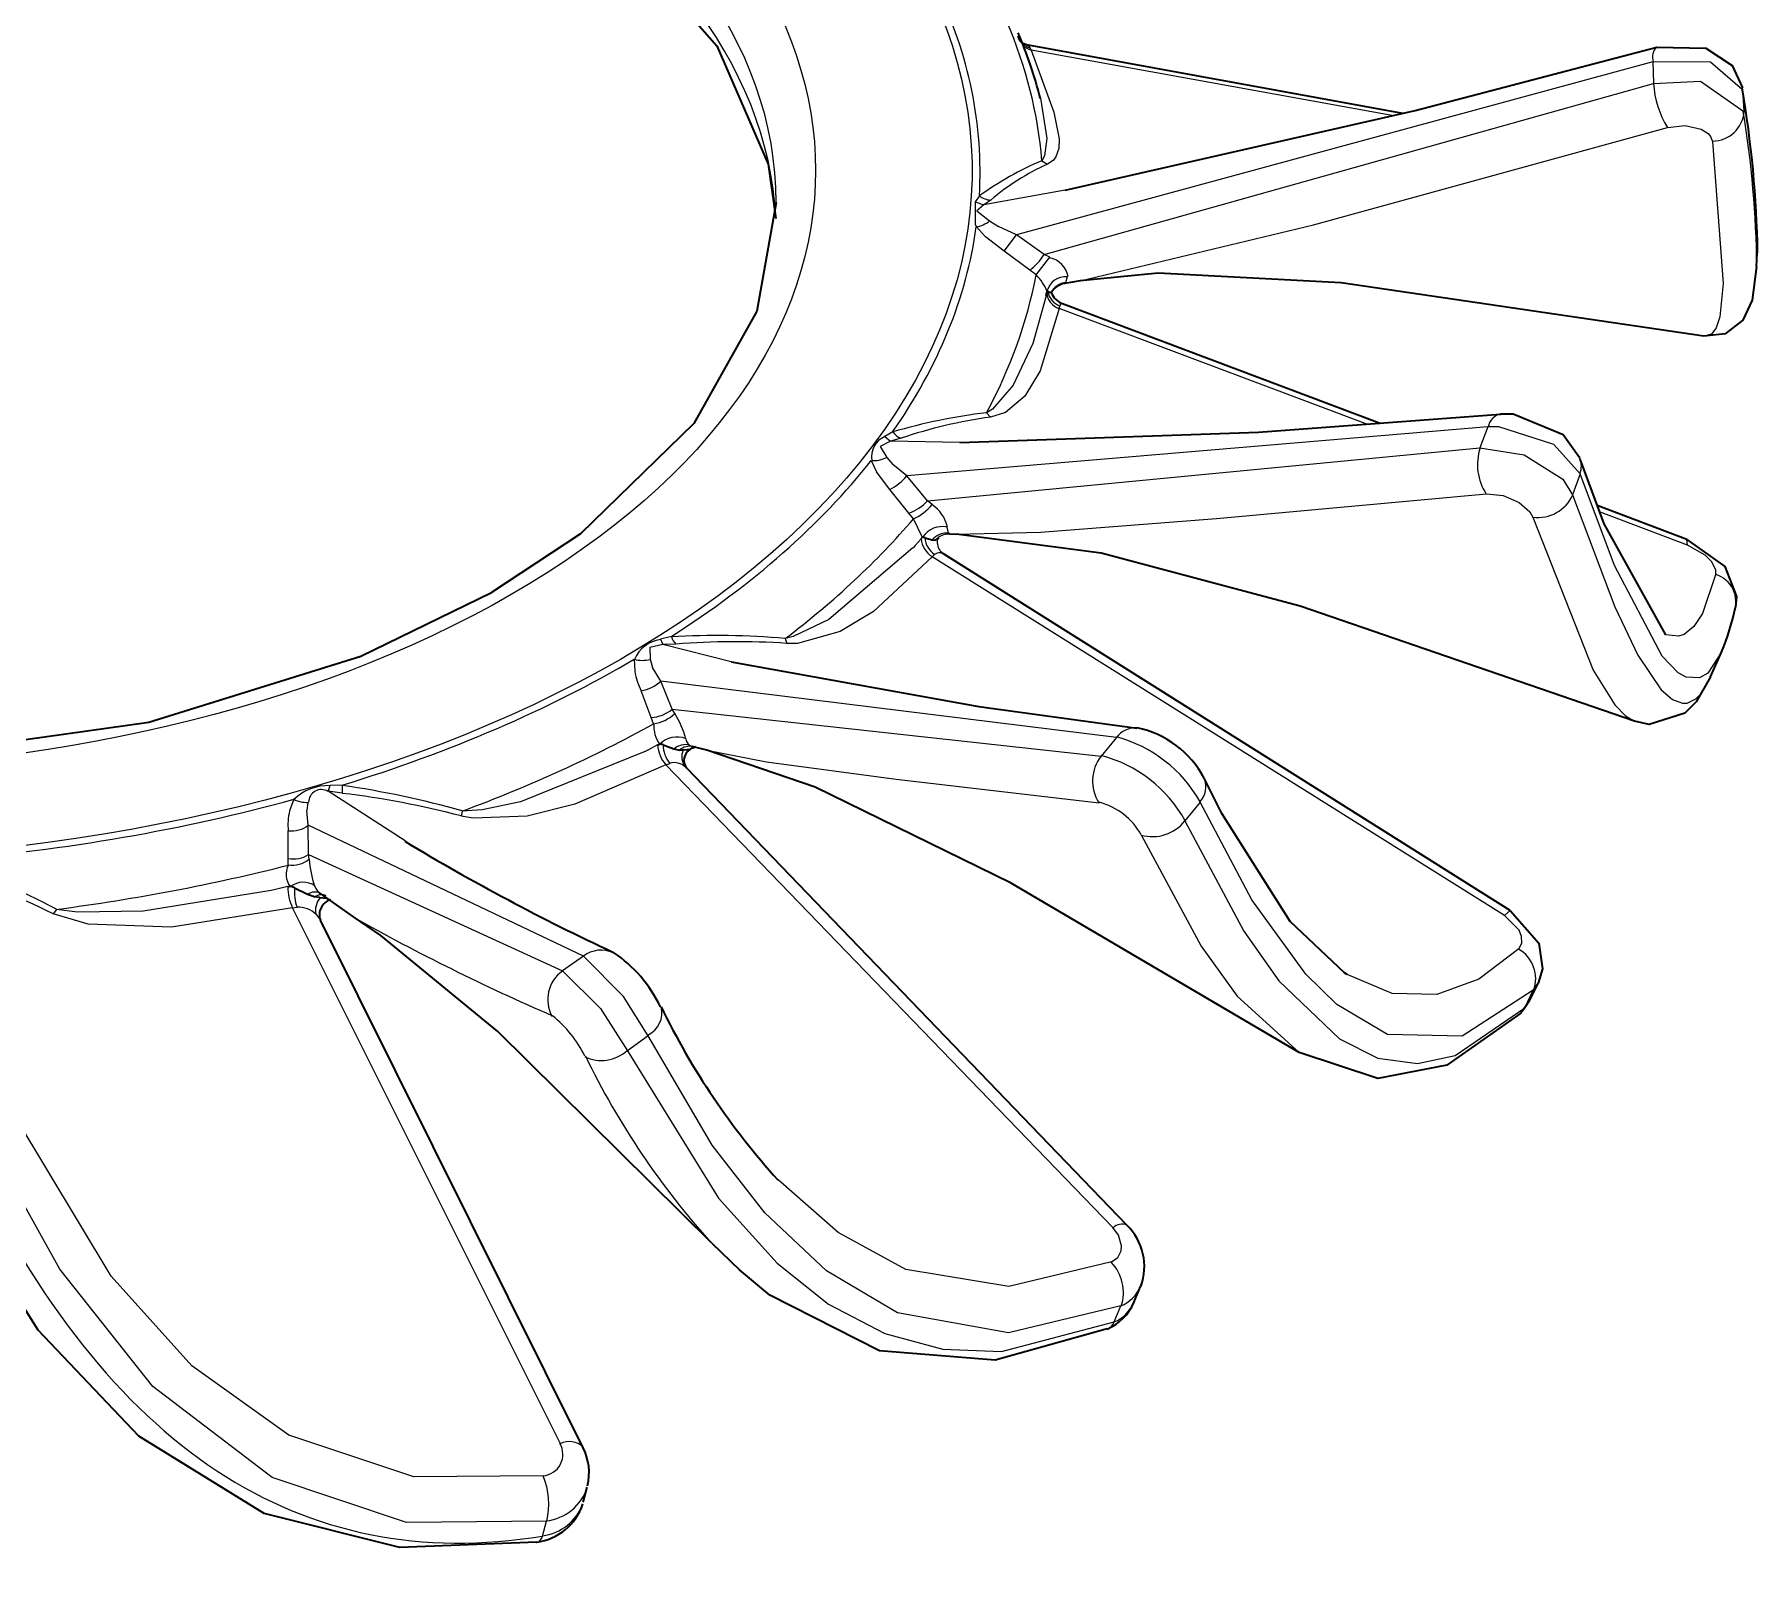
# Model space of a CAD drawing. Extents: x 145 to 857, y 42 to 790.
# Drawn here: x 659.634 to 662.263, y 492.847 to 495.198 of the extents above; entities that cross this region are included whole.
import ezdxf

# ---------------------------------------------------------------- set-up
doc = ezdxf.new("R2010")
doc.units = 0

msp = doc.modelspace()

# ---------------------------------------------------------------- linework, layer by layer
at = {"color": 7, "lineweight": 35, "ltscale": 0.000231813}
msp.add_line((661.1419, 495.1847), (661.1506, 495.1814), dxfattribs=at)
at = {"color": 7, "lineweight": 13, "ltscale": 0.000119028}
msp.add_line((661.1534, 495.1776), (661.1506, 495.1814), dxfattribs=at)
at = {"color": 7, "lineweight": 35, "ltscale": 0.014518}
msp.add_line((661.7219, 495.0772), (661.1506, 495.1814), dxfattribs=at)
at = {"color": 7, "lineweight": 13, "ltscale": 0.025155}
msp.add_line((662.1033, 495.1562), (661.1323, 494.8924), dxfattribs=at)
at = {"color": 7, "lineweight": 13, "ltscale": 0.000310977}
msp.add_line((661.1437, 495.1792), (661.155, 495.174), dxfattribs=at)
at = {"color": 7, "lineweight": 13, "ltscale": 9.83807e-05}
msp.add_line((661.155, 495.174), (661.1534, 495.1776), dxfattribs=at)
at = {"color": 7, "lineweight": 13, "ltscale": 0.014057}
msp.add_line((661.7083, 495.0737), (661.155, 495.174), dxfattribs=at)
at = {"color": 7, "lineweight": 13, "ltscale": 0.00082658}
msp.add_line((662.1033, 495.1562), (662.1042, 495.1232), dxfattribs=at)
at = {"color": 7, "lineweight": 13, "ltscale": 0.024136}
msp.add_line((661.1747, 494.862), (662.1042, 495.1232), dxfattribs=at)
at = {"color": 7, "lineweight": 13, "ltscale": 0.000826453}
msp.add_line((662.2402, 495.1133), (662.2418, 495.0802), dxfattribs=at)
at = {"color": 7, "lineweight": 13, "ltscale": 0.00025292}
msp.add_line((661.1713, 495.0052), (661.18, 495), dxfattribs=at)
at = {"color": 7, "lineweight": 13, "ltscale": 0.000273886}
msp.add_line((661.0759, 494.9517), (661.0696, 494.9427), dxfattribs=at)
at = {"color": 7, "lineweight": 13, "ltscale": 0.003153}
msp.add_line((661.2068, 494.9603), (661.0826, 494.9381), dxfattribs=at)
at = {"color": 7, "lineweight": 13, "ltscale": 0.000317019}
msp.add_line((661.0931, 494.9453), (661.0826, 494.9381), dxfattribs=at)
at = {"color": 7, "lineweight": 13, "ltscale": 0.000346519}
msp.add_line((661.0696, 494.9427), (661.0826, 494.9381), dxfattribs=at)
at = {"color": 7, "lineweight": 13, "ltscale": 0.000519723}
msp.add_line((661.0712, 494.9042), (661.0854, 494.8891), dxfattribs=at)
at = {"color": 7, "lineweight": 13, "ltscale": 0.000411555}
msp.add_line((661.0912, 494.9134), (661.1052, 494.9047), dxfattribs=at)
at = {"color": 7, "lineweight": 13, "ltscale": 0.000742921}
msp.add_line((661.1323, 494.8924), (661.1052, 494.9047), dxfattribs=at)
at = {"color": 7, "lineweight": 13, "ltscale": 0.000787676}
msp.add_line((661.1135, 494.8671), (661.1323, 494.8924), dxfattribs=at)
at = {"color": 7, "lineweight": 13, "ltscale": 0.001306}
msp.add_line((661.1747, 494.862), (661.1323, 494.8924), dxfattribs=at)
at = {"color": 7, "lineweight": 13, "ltscale": 0.000892243}
msp.add_line((661.1135, 494.8671), (661.0854, 494.8891), dxfattribs=at)
at = {"color": 7, "lineweight": 13, "ltscale": 0.001223}
msp.add_line((661.153, 494.8381), (661.1135, 494.8671), dxfattribs=at)
at = {"color": 7, "lineweight": 13, "ltscale": 0.000857791}
msp.add_line((661.1623, 494.8311), (661.1835, 494.8581), dxfattribs=at)
at = {"color": 7, "lineweight": 13, "ltscale": 0.000240761}
msp.add_line((661.1835, 494.8581), (661.1747, 494.862), dxfattribs=at)
at = {"color": 7, "lineweight": 35, "ltscale": 0.000511616}
msp.add_line((662.2614, 494.8439), (662.2623, 494.8643), dxfattribs=at)
at = {"color": 7, "lineweight": 13, "ltscale": 0.000292053}
msp.add_line((661.1623, 494.8311), (661.153, 494.8381), dxfattribs=at)
at = {"color": 7, "lineweight": 13, "ltscale": 7.24913e-05}
msp.add_line((661.2054, 494.818), (661.2079, 494.8194), dxfattribs=at)
at = {"color": 7, "lineweight": 35, "ltscale": 0.000596556}
msp.add_line((661.2296, 494.8221), (661.2061, 494.818), dxfattribs=at)
at = {"color": 7, "lineweight": 13, "ltscale": 0.000235753}
msp.add_line((661.2079, 494.8194), (661.2103, 494.8286), dxfattribs=at)
at = {"color": 7, "lineweight": 35, "ltscale": 2.63408e-05}
msp.add_line((661.1802, 494.8059), (661.1792, 494.8061), dxfattribs=at)
at = {"color": 7, "lineweight": 35, "ltscale": 0.000121557}
msp.add_line((661.1802, 494.8059), (661.1848, 494.8041), dxfattribs=at)
at = {"color": 7, "lineweight": 35, "ltscale": 0.012947}
msp.add_line((661.687, 494.6044), (661.2024, 494.7872), dxfattribs=at)
at = {"color": 7, "lineweight": 13, "ltscale": 9.55839e-05}
msp.add_line((661.1974, 494.7799), (661.1985, 494.7836), dxfattribs=at)
at = {"color": 7, "lineweight": 13, "ltscale": 0.012572}
msp.add_line((661.6682, 494.603), (661.1974, 494.7799), dxfattribs=at)
at = {"color": 7, "lineweight": 13, "ltscale": 0.000222778}
msp.add_line((661.0868, 494.6208), (661.0927, 494.6141), dxfattribs=at)
at = {"color": 7, "lineweight": 13, "ltscale": 0.000352792}
msp.add_line((660.9436, 494.5916), (660.9314, 494.5845), dxfattribs=at)
at = {"color": 7, "lineweight": 13, "ltscale": 0.000281243}
msp.add_line((660.9314, 494.5845), (660.9403, 494.5776), dxfattribs=at)
at = {"color": 7, "lineweight": 13, "ltscale": 0.000417949}
msp.add_line((660.9564, 494.5821), (660.9403, 494.5776), dxfattribs=at)
at = {"color": 7, "lineweight": 13, "ltscale": 0.002645}
msp.add_line((661.0461, 494.5755), (660.9403, 494.5776), dxfattribs=at)
at = {"color": 7, "lineweight": 13, "ltscale": 0.022239}
msp.add_line((661.8515, 494.5991), (660.9651, 494.5243), dxfattribs=at)
at = {"color": 7, "lineweight": 13, "ltscale": 0.000852234}
msp.add_line((661.8515, 494.5991), (661.8395, 494.5671), dxfattribs=at)
at = {"color": 7, "lineweight": 13, "ltscale": 0.000365187}
msp.add_line((660.9344, 494.5526), (660.944, 494.5416), dxfattribs=at)
at = {"color": 7, "lineweight": 13, "ltscale": 0.021166}
msp.add_line((660.9968, 494.4864), (661.8395, 494.5671), dxfattribs=at)
at = {"color": 7, "lineweight": 13, "ltscale": 0.000477229}
msp.add_line((660.911, 494.5479), (660.919, 494.5305), dxfattribs=at)
at = {"color": 7, "lineweight": 13, "ltscale": 0.000839855}
msp.add_line((660.939, 494.5035), (660.919, 494.5305), dxfattribs=at)
at = {"color": 7, "lineweight": 13, "ltscale": 0.000681578}
msp.add_line((660.9651, 494.5243), (660.944, 494.5416), dxfattribs=at)
at = {"color": 7, "lineweight": 13, "ltscale": 0.001236}
msp.add_line((660.9968, 494.4864), (660.9651, 494.5243), dxfattribs=at)
at = {"color": 7, "lineweight": 13, "ltscale": 0.000849876}
msp.add_line((661.9922, 494.5278), (661.9808, 494.4958), dxfattribs=at)
at = {"color": 7, "lineweight": 13, "ltscale": 0.001157}
msp.add_line((660.9683, 494.4677), (660.939, 494.5035), dxfattribs=at)
at = {"color": 7, "lineweight": 13, "ltscale": 0.000219717}
msp.add_line((661.0036, 494.4808), (660.9968, 494.4864), dxfattribs=at)
at = {"color": 7, "lineweight": 35, "ltscale": 0.003666}
msp.add_line((662.1553, 494.4274), (662.0181, 494.4793), dxfattribs=at)
at = {"color": 7, "lineweight": 13, "ltscale": 0.000278104}
msp.add_line((660.9752, 494.4589), (660.9683, 494.4677), dxfattribs=at)
at = {"color": 7, "lineweight": 13, "ltscale": 0.000792977}
msp.add_line((660.9891, 494.4304), (660.9752, 494.4589), dxfattribs=at)
at = {"color": 7, "lineweight": 13, "ltscale": 0.000232972}
msp.add_line((661.0287, 494.4372), (661.0269, 494.4463), dxfattribs=at)
at = {"color": 7, "lineweight": 13, "ltscale": 0.003595}
msp.add_line((662.1563, 494.4188), (662.0218, 494.4696), dxfattribs=at)
at = {"color": 7, "lineweight": 13, "ltscale": 0.000344798}
msp.add_line((660.9871, 494.4286), (660.978, 494.4183), dxfattribs=at)
at = {"color": 7, "lineweight": 13, "ltscale": 7.29276e-05}
msp.add_line((660.9871, 494.4286), (660.9891, 494.4308), dxfattribs=at)
at = {"color": 7, "lineweight": 35, "ltscale": 8.07996e-05}
msp.add_line((660.9924, 494.4301), (660.9893, 494.4308), dxfattribs=at)
at = {"color": 7, "lineweight": 35, "ltscale": 0.000291795}
msp.add_line((660.9924, 494.4301), (661.0036, 494.4268), dxfattribs=at)
at = {"color": 7, "lineweight": 35, "ltscale": 0.000125577}
msp.add_line((661.0036, 494.4268), (661.0086, 494.4263), dxfattribs=at)
at = {"color": 7, "lineweight": 35, "ltscale": 6.46656e-05}
msp.add_line((661.011, 494.4272), (661.0086, 494.4263), dxfattribs=at)
at = {"color": 7, "lineweight": 35, "ltscale": 9.4012e-05}
msp.add_line((661.0112, 494.4273), (661.0143, 494.4295), dxfattribs=at)
at = {"color": 7, "lineweight": 35, "ltscale": 6.87027e-05}
msp.add_line((661.0301, 494.4358), (661.0273, 494.4357), dxfattribs=at)
at = {"color": 7, "lineweight": 13, "ltscale": 5.01977e-05}
msp.add_line((661.0302, 494.4358), (661.0287, 494.4372), dxfattribs=at)
at = {"color": 7, "lineweight": 35, "ltscale": 0.000259454}
msp.add_line((661.0302, 494.4358), (661.0406, 494.4356), dxfattribs=at)
at = {"color": 7, "lineweight": 13, "ltscale": 0.000217465}
msp.add_line((662.1563, 494.4188), (662.1553, 494.4274), dxfattribs=at)
at = {"color": 7, "lineweight": 13, "ltscale": 0.000124198}
msp.add_line((660.978, 494.4183), (660.9746, 494.4147), dxfattribs=at)
at = {"color": 7, "lineweight": 13, "ltscale": 0.000120508}
msp.add_line((661.0038, 494.4012), (661.0074, 494.4044), dxfattribs=at)
at = {"color": 7, "lineweight": 13, "ltscale": 0.025763}
msp.add_line((661.8768, 493.8537), (661.0038, 494.4012), dxfattribs=at)
at = {"color": 7, "lineweight": 35, "ltscale": 0.000138882}
msp.add_line((661.0209, 494.4053), (661.0167, 494.409), dxfattribs=at)
at = {"color": 7, "lineweight": 35, "ltscale": 0.025541}
msp.add_line((661.8857, 493.8615), (661.0209, 494.4053), dxfattribs=at)
at = {"color": 7, "lineweight": 13, "ltscale": 0.000427812}
msp.add_line((660.606, 494.2793), (660.5894, 494.2751), dxfattribs=at)
at = {"color": 7, "lineweight": 13, "ltscale": 0.000223333}
msp.add_line((660.5894, 494.2751), (660.593, 494.267), dxfattribs=at)
at = {"color": 7, "lineweight": 13, "ltscale": 0.000497863}
msp.add_line((660.6129, 494.2678), (660.593, 494.267), dxfattribs=at)
at = {"color": 7, "lineweight": 13, "ltscale": 0.002681}
msp.add_line((660.697, 494.2408), (660.593, 494.267), dxfattribs=at)
at = {"color": 7, "lineweight": 13, "ltscale": 0.000197165}
msp.add_line((660.7796, 494.2762), (660.7819, 494.2687), dxfattribs=at)
at = {"color": 7, "lineweight": 13, "ltscale": 0.000456605}
msp.add_line((660.5494, 494.2446), (660.5502, 494.2264), dxfattribs=at)
at = {"color": 7, "lineweight": 13, "ltscale": 0.000327165}
msp.add_line((660.5734, 494.2446), (660.5774, 494.2321), dxfattribs=at)
at = {"color": 7, "lineweight": 35, "ltscale": 0.001035}
msp.add_line((662.1914, 494.2178), (662.2079, 494.2557), dxfattribs=at)
at = {"color": 7, "lineweight": 13, "ltscale": 0.000604638}
msp.add_line((660.59, 494.2115), (660.5774, 494.2321), dxfattribs=at)
at = {"color": 7, "lineweight": 13, "ltscale": 0.017507}
msp.add_line((661.2849, 494.1252), (660.59, 494.2115), dxfattribs=at)
at = {"color": 7, "lineweight": 13, "ltscale": 0.001154}
msp.add_line((660.607, 494.1685), (660.59, 494.2115), dxfattribs=at)
at = {"color": 7, "lineweight": 13, "ltscale": 0.001084}
msp.add_line((660.5753, 494.1559), (660.5597, 494.1964), dxfattribs=at)
at = {"color": 7, "lineweight": 13, "ltscale": 0.000259686}
msp.add_line((660.5789, 494.1462), (660.5753, 494.1559), dxfattribs=at)
at = {"color": 7, "lineweight": 13, "ltscale": 0.01646}
msp.add_line((660.607, 494.1685), (661.2615, 494.0969), dxfattribs=at)
at = {"color": 7, "lineweight": 13, "ltscale": 0.000194579}
msp.add_line((660.6111, 494.1619), (660.607, 494.1685), dxfattribs=at)
at = {"color": 7, "lineweight": 13, "ltscale": 0.000151164}
msp.add_line((660.5701, 494.1062), (660.5648, 494.1034), dxfattribs=at)
at = {"color": 7, "lineweight": 13, "ltscale": 0.000421145}
msp.add_line((660.585, 494.114), (660.5701, 494.1062), dxfattribs=at)
at = {"color": 7, "lineweight": 35, "ltscale": 0.000127228}
msp.add_line((660.5934, 494.1141), (660.5885, 494.1156), dxfattribs=at)
at = {"color": 7, "lineweight": 35, "ltscale": 0.000440137}
msp.add_line((660.5934, 494.1141), (660.6099, 494.1079), dxfattribs=at)
at = {"color": 7, "lineweight": 35, "ltscale": 0.000221301}
msp.add_line((660.6099, 494.1079), (660.6185, 494.1061), dxfattribs=at)
at = {"color": 7, "lineweight": 35, "ltscale": 0.000126657}
msp.add_line((660.6236, 494.1062), (660.6185, 494.1061), dxfattribs=at)
at = {"color": 7, "lineweight": 35, "ltscale": 0.000280114}
msp.add_line((660.624, 494.1063), (660.6351, 494.1077), dxfattribs=at)
at = {"color": 7, "lineweight": 13, "ltscale": 0.000137991}
msp.add_line((660.6392, 494.1113), (660.634, 494.1133), dxfattribs=at)
at = {"color": 7, "lineweight": 35, "ltscale": 9.78706e-05}
msp.add_line((660.6377, 494.1092), (660.6343, 494.1072), dxfattribs=at)
at = {"color": 7, "lineweight": 35, "ltscale": 2.78447e-05}
msp.add_line((660.6365, 494.1118), (660.6376, 494.1116), dxfattribs=at)
at = {"color": 7, "lineweight": 35, "ltscale": 0.000573832}
msp.add_line((660.6598, 494.1058), (660.6376, 494.1116), dxfattribs=at)
at = {"color": 7, "lineweight": 35, "ltscale": 0.000154425}
msp.add_line((660.6377, 494.1092), (660.6434, 494.1115), dxfattribs=at)
at = {"color": 7, "lineweight": 13, "ltscale": 0.00091902}
msp.add_line((661.2849, 494.1252), (661.2615, 494.0969), dxfattribs=at)
at = {"color": 7, "lineweight": 13, "ltscale": 0.000153866}
msp.add_line((660.5977, 494.0837), (660.6034, 494.0859), dxfattribs=at)
at = {"color": 7, "lineweight": 13, "ltscale": 0.024534}
msp.add_line((661.2794, 493.3778), (660.5977, 494.0837), dxfattribs=at)
at = {"color": 7, "lineweight": 35, "ltscale": 0.024218}
msp.add_line((661.3008, 493.3813), (660.6288, 494.079), dxfattribs=at)
at = {"color": 7, "lineweight": 13, "ltscale": 0.000213541}
msp.add_line((660.0847, 494.0519), (660.0826, 494.0436), dxfattribs=at)
at = {"color": 7, "lineweight": 13, "ltscale": 0.000474747}
msp.add_line((660.1036, 494.0525), (660.0847, 494.0519), dxfattribs=at)
at = {"color": 7, "lineweight": 13, "ltscale": 0.000305237}
msp.add_line((660.1036, 494.0525), (660.1039, 494.0403), dxfattribs=at)
at = {"color": 7, "lineweight": 13, "ltscale": 0.000470765}
msp.add_line((660.03, 494.0311), (660.0234, 494.0134), dxfattribs=at)
at = {"color": 7, "lineweight": 13, "ltscale": 0.000320599}
msp.add_line((660.0516, 494.0264), (660.0496, 494.0137), dxfattribs=at)
at = {"color": 7, "lineweight": 13, "ltscale": 0.003488}
msp.add_line((660.1996, 493.9676), (660.0826, 494.0436), dxfattribs=at)
at = {"color": 7, "lineweight": 13, "ltscale": 0.000537597}
msp.add_line((660.1039, 494.0403), (660.0826, 494.0436), dxfattribs=at)
at = {"color": 7, "lineweight": 13, "ltscale": 0.000915081}
msp.add_line((661.4124, 494.0267), (661.3895, 493.9981), dxfattribs=at)
at = {"color": 7, "lineweight": 13, "ltscale": 0.000559105}
msp.add_line((660.0521, 493.9915), (660.0496, 494.0137), dxfattribs=at)
at = {"color": 7, "lineweight": 13, "ltscale": 0.000193764}
msp.add_line((660.2869, 494.0131), (660.2853, 494.0055), dxfattribs=at)
at = {"color": 7, "lineweight": 13, "ltscale": 0.001052}
msp.add_line((660.0214, 493.9406), (660.0213, 493.9827), dxfattribs=at)
at = {"color": 7, "lineweight": 13, "ltscale": 0.011617}
msp.add_line((660.4717, 493.7918), (660.0521, 493.9915), dxfattribs=at)
at = {"color": 7, "lineweight": 13, "ltscale": 0.001117}
msp.add_line((660.0524, 493.9468), (660.0521, 493.9915), dxfattribs=at)
at = {"color": 7, "lineweight": 13, "ltscale": 0.010652}
msp.add_line((660.0524, 493.9468), (660.4397, 493.7692), dxfattribs=at)
at = {"color": 7, "lineweight": 13, "ltscale": 0.000179044}
msp.add_line((660.0533, 493.9397), (660.0524, 493.9468), dxfattribs=at)
at = {"color": 7, "lineweight": 13, "ltscale": 0.000252574}
msp.add_line((660.0212, 493.9305), (660.0214, 493.9406), dxfattribs=at)
at = {"color": 7, "lineweight": 13, "ltscale": 0.000172298}
msp.add_line((660.002, 493.8934), (659.9952, 493.8918), dxfattribs=at)
at = {"color": 7, "lineweight": 13, "ltscale": 0.000481506}
msp.add_line((660.0208, 493.8978), (660.002, 493.8934), dxfattribs=at)
at = {"color": 7, "lineweight": 35, "ltscale": 0.000164094}
msp.add_line((660.0312, 493.896), (660.0251, 493.8986), dxfattribs=at)
at = {"color": 7, "lineweight": 35, "ltscale": 0.000554104}
msp.add_line((660.0312, 493.896), (660.051, 493.8861), dxfattribs=at)
at = {"color": 7, "lineweight": 13, "ltscale": 0.000179989}
msp.add_line((660.0278, 493.8654), (660.035, 493.8664), dxfattribs=at)
at = {"color": 7, "lineweight": 35, "ltscale": 0.000298207}
msp.add_line((660.051, 493.8861), (660.0623, 493.8823), dxfattribs=at)
at = {"color": 7, "lineweight": 35, "ltscale": 0.000177855}
msp.add_line((660.0693, 493.8811), (660.0623, 493.8823), dxfattribs=at)
at = {"color": 7, "lineweight": 35, "ltscale": 0.001585}
msp.add_line((660.1211, 493.8516), (660.0694, 493.8883), dxfattribs=at)
at = {"color": 7, "lineweight": 35, "ltscale": 0.000252808}
msp.add_line((660.0699, 493.881), (660.08, 493.8801), dxfattribs=at)
at = {"color": 7, "lineweight": 13, "ltscale": 0.000215458}
msp.add_line((659.6679, 493.8631), (659.6628, 493.8562), dxfattribs=at)
at = {"color": 7, "lineweight": 13, "ltscale": 0.02283}
msp.add_line((660.4361, 493.0486), (660.0278, 493.8654), dxfattribs=at)
at = {"color": 7, "lineweight": 13, "ltscale": 0.00026739}
msp.add_line((660.0641, 493.8551), (660.0707, 493.8466), dxfattribs=at)
at = {"color": 7, "lineweight": 35, "ltscale": 0.022477}
msp.add_line((660.4713, 493.0417), (660.0707, 493.8466), dxfattribs=at)
at = {"color": 7, "lineweight": 13, "ltscale": 0.000296776}
msp.add_line((661.8768, 493.8537), (661.8857, 493.8615), dxfattribs=at)
at = {"color": 7, "lineweight": 13, "ltscale": 0.000979677}
msp.add_line((660.4717, 493.7918), (660.4397, 493.7692), dxfattribs=at)
at = {"color": 7, "lineweight": 35, "ltscale": 0.000135462}
msp.add_line((661.6371, 493.7636), (661.6326, 493.7665), dxfattribs=at)
at = {"color": 7, "lineweight": 13, "ltscale": 0.000743155}
msp.add_line((661.9077, 493.7129), (661.9207, 493.7396), dxfattribs=at)
at = {"color": 7, "lineweight": 35, "ltscale": 0.000741773}
msp.add_line((661.9153, 493.7238), (661.9285, 493.7504), dxfattribs=at)
at = {"color": 7, "lineweight": 13, "ltscale": 0.000332411}
msp.add_line((661.9207, 493.7396), (661.9285, 493.7504), dxfattribs=at)
at = {"color": 7, "lineweight": 35, "ltscale": 0.000577817}
msp.add_line((661.9153, 493.7238), (661.9019, 493.705), dxfattribs=at)
at = {"color": 7, "lineweight": 13, "ltscale": 0.000244455}
msp.add_line((661.9077, 493.7129), (661.9019, 493.705), dxfattribs=at)
at = {"color": 7, "lineweight": 13, "ltscale": 0.000333391}
msp.add_line((661.9153, 493.7238), (661.9077, 493.7129), dxfattribs=at)
at = {"color": 7, "lineweight": 13, "ltscale": 0.000978813}
msp.add_line((660.5706, 493.6703), (660.5389, 493.6473), dxfattribs=at)
at = {"color": 7, "lineweight": 35, "ltscale": 0.001472}
msp.add_line((660.6675, 493.354), (660.7098, 493.313), dxfattribs=at)
at = {"color": 7, "lineweight": 35, "ltscale": 0.000665997}
msp.add_line((661.3115, 493.2634), (661.3218, 493.2879), dxfattribs=at)
at = {"color": 7, "lineweight": 13, "ltscale": 0.000658248}
msp.add_line((661.2817, 493.2336), (661.2917, 493.258), dxfattribs=at)
at = {"color": 7, "lineweight": 35, "ltscale": 0.000591522}
msp.add_line((660.4714, 492.9588), (660.4776, 492.9817), dxfattribs=at)
at = {"color": 7, "lineweight": 13, "ltscale": 0.000586577}
msp.add_line((660.4096, 492.9069), (660.4153, 492.9297), dxfattribs=at)
at = {"color": 7, "lineweight": 35}
for points in [[(658.1501, 495.4876), (658.4378, 495.618), (658.7735, 495.7059), (659.1901, 495.7471), (659.6106, 495.7218), (660.0023, 495.6321), (660.2974, 495.5068), (660.5292, 495.347), (660.6751, 495.1804), (660.7535, 495.0001), (660.7653, 494.9169)], [(661.2068, 494.9603), (661.7405, 495.0819), (662.1091, 495.1787)], [(662.1091, 495.1787), (662.1841, 495.177), (662.2243, 495.1507), (662.2399, 495.1165)], [(657.7159, 494.9415), (657.7455, 494.7756), (657.8414, 494.6046), (658.0143, 494.4363), (658.2661, 494.2859), (658.576, 494.1729), (658.9775, 494.0994), (659.3994, 494.0911), (659.809, 494.1487), (660.1323, 494.2495), (660.3317, 494.3464)], [(660.7659, 494.9415), (660.7363, 494.7756), (660.6404, 494.6046), (660.4675, 494.4363), (660.3317, 494.3464)], [(662.2614, 494.8439), (662.2549, 494.7924), (662.2407, 494.7621), (662.2136, 494.7411), (662.181, 494.7378)], [(662.181, 494.7378), (661.6278, 494.8191), (661.3485, 494.8335), (661.2296, 494.8221)], [(661.0461, 494.5755), (661.5015, 494.5912), (661.8707, 494.6188)], [(661.9921, 494.5514), (661.9665, 494.5871), (661.8899, 494.6187), (661.8707, 494.6188)], [(662.1232, 494.2818), (662.0291, 494.4511), (661.9925, 494.5502)], [(662.075, 494.1503), (661.5651, 494.3255), (661.2617, 494.4068), (661.0406, 494.4356)], [(662.1553, 494.4274), (662.213, 494.3863), (662.2308, 494.3405), (662.2293, 494.3244)], [(660.697, 494.2408), (661.0748, 494.1724), (661.3162, 494.1398)], [(662.1914, 494.2178), (662.1692, 494.1797), (662.1519, 494.1624), (662.0978, 494.1454), (662.075, 494.1503)], [(661.5636, 493.6445), (661.1234, 493.9034), (660.8254, 494.0493), (660.6598, 494.1058)], [(661.6326, 493.7665), (661.5497, 493.8445), (661.4456, 494.0092), (661.4188, 494.0634)], [(660.6675, 493.354), (660.3414, 493.6766), (660.1628, 493.8232), (660.1211, 493.8516)], [(661.8857, 493.8615), (661.9294, 493.8117), (661.9351, 493.7724), (661.9285, 493.7504)], [(661.9019, 493.705), (661.7887, 493.6252), (661.6835, 493.6051), (661.5636, 493.6445)], [(660.4006, 492.8975), (660.1915, 492.8893), (659.9848, 492.9414), (659.7936, 493.0595), (659.6401, 493.2213), (659.5007, 493.4428), (659.4778, 493.4884)], [(661.2709, 493.2229), (661.0999, 493.1753), (660.9234, 493.1898), (660.756, 493.2747), (660.7098, 493.313)]]:
    msp.add_lwpolyline(points, dxfattribs=at)
at = {"color": 7, "lineweight": 13}
for points in [[(661.155, 495.174), (661.1896, 495.0795), (661.1974, 495.0389), (661.1968, 495.024), (661.1926, 495.0112), (661.1882, 495.0056), (661.18, 495)], [(662.2402, 495.1133), (662.1911, 495.1557), (662.1033, 495.1562)], [(662.1042, 495.1232), (662.1758, 495.1267), (662.2418, 495.0802)], [(661.1689, 495.1005), (661.1787, 495.0394), (661.1754, 495.0129), (661.1713, 495.0052)], [(661.2296, 494.8221), (661.5858, 494.9077), (662.1257, 495.0561)], [(662.1257, 495.0561), (662.1523, 495.059), (662.177, 495.0534), (662.1875, 495.0466), (662.1912, 495.0422), (662.1941, 495.0348)], [(662.1941, 495.0348), (662.2107, 494.8178), (662.2054, 494.767), (662.1997, 494.7502), (662.1925, 494.7407), (662.181, 494.7378)], [(661.0696, 494.9427), (661.0695, 494.908), (661.0712, 494.9042)], [(661.0826, 494.9381), (661.0721, 494.929), (661.0912, 494.9134)], [(661.1777, 494.7991), (661.1576, 494.7265), (661.1273, 494.6628), (661.0956, 494.6263), (661.0868, 494.6208)], [(661.1974, 494.7799), (661.1685, 494.6846), (661.1453, 494.646), (661.1158, 494.6214), (661.0927, 494.6141)], [(660.9403, 494.5776), (660.9246, 494.5694), (660.9344, 494.5526)], [(661.9922, 494.5278), (661.952, 494.5721), (661.8684, 494.5992), (661.8515, 494.5991)], [(661.8395, 494.5671), (661.9067, 494.5568), (661.9658, 494.5197), (661.9808, 494.4958)], [(662.2079, 494.2557), (662.187, 494.2236), (662.1746, 494.2162), (662.1539, 494.2173), (662.1421, 494.2242), (662.1174, 494.2495), (662.0447, 494.3875), (661.9922, 494.5278)], [(661.0406, 494.4356), (661.169, 494.4388), (661.4377, 494.4593), (661.8494, 494.4969)], [(661.8494, 494.4969), (661.8748, 494.4944), (661.8992, 494.484), (661.9154, 494.4697), (661.92, 494.4614)], [(661.9808, 494.4958), (662.045, 494.3247), (662.0804, 494.2509), (662.1161, 494.1982), (662.1332, 494.1833), (662.1483, 494.1776), (662.1555, 494.1778), (662.1688, 494.1841), (662.1769, 494.1924), (662.1914, 494.2178)], [(661.92, 494.4614), (662.0124, 494.2281), (662.0453, 494.1752), (662.0613, 494.1585), (662.075, 494.1503)], [(662.1993, 494.3748), (662.1993, 494.3805), (662.1931, 494.3933), (662.1831, 494.4034), (662.1563, 494.4188)], [(660.9745, 494.4146), (660.846, 494.3051), (660.7919, 494.2794), (660.7796, 494.2762)], [(661.0038, 494.4012), (660.9145, 494.3178), (660.8636, 494.287), (660.7985, 494.2687), (660.7819, 494.2687)], [(662.1993, 494.3748), (662.1789, 494.3144), (662.166, 494.2946), (662.1509, 494.2827), (662.1426, 494.2799), (662.123, 494.2818)], [(660.593, 494.267), (660.5733, 494.2625), (660.5734, 494.2446)], [(660.5647, 494.1034), (660.3759, 494.0273), (660.3173, 494.0152), (660.2869, 494.0131)], [(660.6598, 494.1058), (660.7512, 494.088), (660.949, 494.0616), (661.2585, 494.0259)], [(660.5977, 494.0837), (660.4587, 494.0235), (660.3862, 494.0052), (660.3035, 494.002), (660.2853, 494.0055)], [(661.9207, 493.7396), (661.8123, 493.6699), (661.6982, 493.6724), (661.6213, 493.7182), (661.574, 493.7642), (661.4913, 493.8776), (661.4124, 494.0267)], [(661.3895, 493.9981), (661.4794, 493.8299), (661.5328, 493.7542), (661.6252, 493.6654), (661.6838, 493.6363), (661.744, 493.6279), (661.8015, 493.6401), (661.9077, 493.7129)], [(661.3227, 493.9767), (661.4142, 493.8069), (661.4689, 493.7309), (661.5636, 493.6445)], [(659.9952, 493.8918), (659.8, 493.8604), (659.7001, 493.8589), (659.6679, 493.8631)], [(660.0278, 493.8654), (659.8436, 493.8359), (659.7161, 493.8403), (659.6628, 493.8562)], [(661.8986, 493.803), (661.9033, 493.8114), (661.9031, 493.8219), (661.8991, 493.8315), (661.8768, 493.8537)], [(660.5706, 493.6703), (660.5328, 493.73), (660.4717, 493.7918)], [(661.8986, 493.803), (661.8377, 493.7567), (661.7735, 493.733), (661.7056, 493.7347), (661.6371, 493.7636)], [(660.4397, 493.7692), (660.4977, 493.7118), (660.5389, 493.6473)], [(661.2917, 493.258), (661.1202, 493.2169), (660.9507, 493.2478), (660.8428, 493.3115), (660.7483, 493.4002), (660.6683, 493.5034), (660.5706, 493.6703)], [(660.5389, 493.6473), (660.6777, 493.4227), (660.7672, 493.3235), (660.8458, 493.261), (660.9318, 493.2159), (661.0203, 493.1921), (661.1094, 493.1888), (661.2817, 493.2336)], [(660.4103, 492.9988), (660.213, 492.9974), (660.0223, 493.0609), (659.8743, 493.1666), (659.7511, 493.3035), (659.6049, 493.547)], [(660.4153, 492.9297), (660.2017, 492.9277), (659.9972, 492.9962), (659.8151, 493.1353), (659.6731, 493.3142), (659.5685, 493.5016)], [(661.2773, 493.3252), (661.1208, 493.2876), (660.9634, 493.3137), (660.8605, 493.3701), (660.7689, 493.4506)], [(661.2773, 493.3252), (661.2869, 493.332), (661.2922, 493.3422), (661.2928, 493.35), (661.288, 493.3663), (661.2794, 493.3778)]]:
    msp.add_lwpolyline(points, dxfattribs=at)
for centre, radius, start, end in [((661.1578, 495.2016), 0.0244, 193.1185, 259.493), ((662.1264, 495.1636), 0.0236, 139.0614, 197.7758), ((662.2512, 495.1324), 0.1472, 183.5973, 211.3061), ((660.6732, 494.8418), 1.5898, 0.8309, 9.8269), ((662.1944, 495.0834), 0.0481, 269.6159, 356.124), ((660.6727, 494.825), 1.5892, 0.6828, 9.2414), ((661.3523, 494.5724), 0.4692, 112.6932, 126.0882), ((661.3282, 494.6694), 0.3624, 114.154, 130.4433), ((661.0942, 494.9745), 0.0292, 231.1218, 267.7861), ((661.0621, 494.9498), 0.0466, 281.2634, 308.7379), ((661.0789, 494.9269), 0.1157, 309.8096, 325.8713), ((661.1756, 494.8219), 0.0362, 10.9189, 77.6433), ((661.1071, 494.7755), 0.0783, 22.714, 45.1779), ((661.2076, 494.7988), 0.0296, 84.8008, 166.4228), ((661.2113, 494.7891), 0.0305, 96.4391, 150.6168), ((661.206, 494.8063), 0.0276, 185.5306, 251.9432), ((661.2092, 494.8111), 0.0295, 190.2064, 248.7457), ((661.2025, 494.7836), 0.00378, 91.4106, 180.6488), ((661.1911, 493.75), 0.8771, 96.8323, 106.3915), ((661.194, 493.8818), 0.7393, 97.8795, 108.7369), ((661.8772, 494.5943), 0.0257, 104.7628, 169.4786), ((660.9444, 494.5539), 0.0331, 112.9294, 190.2144), ((660.9638, 494.6053), 0.0244, 214.1401, 252.4032), ((660.9134, 494.5955), 0.0478, 267.1637, 296.168), ((661.9184, 494.542), 0.0827, 162.2843, 213.1672), ((661.9604, 494.5395), 0.0338, 339.8051, 20.6233), ((660.8997, 494.5794), 0.0855, 297.4392, 319.9426), ((660.9449, 494.5337), 0.0701, 289.4428, 317.5756), ((660.9415, 494.5317), 0.0803, 294.8524, 320.7029), ((660.972, 494.4333), 0.0568, 13.2756, 56.3668), ((661.9279, 494.5193), 0.0583, 262.2045, 336.0167), ((661.019, 494.4115), 0.0356, 77.3287, 145.8584), ((661.0223, 494.4316), 0.0354, 184.8377, 238.6764), ((661.0272, 494.4333), 0.0349, 185.2203, 235.6429), ((661.0266, 494.407), 0.0303, 85.9951, 139.2974), ((661.0298, 494.4072), 0.0286, 89.3641, 138.0513), ((661.0371, 494.425), 0.0259, 175.5567, 218.0641), ((661.0149, 494.3955), 0.0115, 38.3118, 129.7271), ((662.1859, 494.3322), 0.0441, 338.7045, 72.5067), ((660.5964, 494.2246), 0.0508, 97.9896, 156.9691), ((660.6726, 493.0275), 1.2534, 85.1011, 93.0481), ((660.6281, 494.2845), 0.0226, 193.2464, 227.7606), ((660.705, 493.1617), 1.1098, 86.0258, 94.7608), ((660.5616, 494.2892), 0.0462, 254.7815, 284.8294), ((660.6672, 494.2473), 0.1189, 190.153, 205.3425), ((660.5487, 494.2568), 0.0614, 280.2777, 312.2782), ((660.5722, 494.2104), 0.0546, 273.2749, 309.7078), ((660.5711, 494.2034), 0.0577, 277.6959, 313.9181), ((660.4928, 494.0874), 0.1399, 14.8649, 32.2112), ((660.6285, 494.1431), 0.0494, 176.4261, 214.5407), ((661.3137, 494.105), 0.035, 85.9252, 145.0003), ((660.6332, 494.1165), 0.0483, 182.8796, 222.7094), ((660.6144, 494.0893), 0.0368, 68.238, 135.2494), ((660.6371, 494.1137), 0.0437, 179.4323, 219.5136), ((660.6272, 494.0883), 0.0261, 74.7862, 131.3306), ((660.6341, 494.0881), 0.0238, 77.6344, 130.7916), ((660.6468, 494.0959), 0.0249, 155.5231, 219.5894), ((660.644, 494.1261), 0.0163, 190.1357, 231.826), ((661.231, 493.9248), 0.2085, 29.3378, 74.9507), ((660.6106, 494.0626), 0.0244, 45.5928, 107.3209), ((661.3105, 494.0591), 0.062, 142.363, 212.444), ((661.2084, 493.8969), 0.2079, 29.2274, 75.1454), ((660.0822, 493.9769), 0.075, 88.1137, 133.9107), ((659.896, 492.631), 1.4364, 74.2092, 81.6885), ((661.387, 494.0506), 0.0345, 316.6541, 21.9006), ((660.0494, 494.0671), 0.0408, 241.7327, 273.0733), ((660.072, 494.0264), 0.0195, 58.2707, 179.936), ((659.9528, 492.7503), 1.2986, 75.1594, 83.3189), ((661.2325, 493.9262), 0.1036, 29.2472, 75.3882), ((660.1235, 493.9913), 0.1025, 167.5441, 184.814), ((661.3396, 494.0375), 0.0634, 254.4968, 321.7442), ((660.0253, 494.0291), 0.0464, 265.1448, 305.5686), ((660.0299, 493.9818), 0.0418, 258.2539, 302.8623), ((659.1056, 492.7407), 1.247, 63.4588, 72.0137), ((659.0281, 492.6407), 1.3799, 62.3721, 70.1232), ((660.0483, 493.9164), 0.0302, 152.6156, 217.5535), ((660.0271, 493.973), 0.0426, 262.0295, 308.2364), ((660.2421, 493.955), 0.1892, 184.6217, 197.3997), ((660.1031, 493.8989), 0.0824, 180.753, 203.966), ((660.0443, 493.8727), 0.0317, 55.7211, 127.2506), ((660.0964, 493.8891), 0.0656, 173.9802, 200.3166), ((660.085, 493.9079), 0.025, 202.0746, 236.7183), ((660.037, 493.8285), 0.0379, 44.47, 93.2021), ((660.0622, 493.8714), 0.0182, 59.817, 127.1555), ((660.0721, 493.8693), 0.0162, 62.6025, 126.9726), ((660.0931, 493.8618), 0.03, 140.3859, 193.0863), ((661.7504, 496.7593), 3.3335, 240.7369, 246.5644), ((660.4988, 493.7565), 0.0444, 65.2075, 127.5254), ((661.8718, 493.7571), 0.0527, 340.3367, 59.7783), ((660.4705, 493.7257), 0.0532, 125.4079, 209.0016), ((660.5529, 493.7057), 0.0387, 296.5538, 13.2176), ((660.3141, 493.5611), 0.178, 25.9916, 51.6025), ((660.4992, 493.6907), 0.0581, 244.2336, 312.4865), ((661.5714, 494.1706), 1.2185, 205.844, 222.0938), ((661.2941, 493.362), 0.0209, 70.68, 132.9166), ((661.2274, 493.2783), 0.0681, 342.4919, 43.2039), ((661.2584, 493.287), 0.0582, 293.6015, 336.0191), ((661.2688, 493.3115), 0.0581, 293.1693, 336.043), ((661.2614, 493.243), 0.0223, 295.1606, 335.124), ((660.4077, 493.0317), 0.0328, 274.6296, 30.6821), ((660.4504, 493.0199), 0.0312, 47.0922, 116.4973), ((660.3112, 492.956), 0.1078, 345.8137, 23.3737), ((660.4063, 493.0049), 0.0753, 276.8046, 341.9198), ((660.3997, 492.9827), 0.076, 277.4047, 339.4378), ((660.3963, 492.9102), 0.0135, 288.5101, 346.2868)]:
    msp.add_arc(centre, radius, start, end, dxfattribs=at)
at = {"color": 7, "lineweight": 35}
for centre, radius, start, end in [((660.4499, 494.9135), 0.7429, 14.5745, 22.7336), ((660.66, 494.8403), 1.6032, 0.8784, 9.9169), ((661.2112, 494.7883), 0.0302, 99.9405, 148.7778), ((661.2128, 494.8146), 0.0293, 200.7429, 249.1676), ((661.8508, 494.404), 0.3868, 337.4553, 348.1265), ((661.2849, 493.9913), 0.1522, 28.263, 78.0669), ((660.6454, 494.0903), 0.0202, 123.1064, 214.2148), ((661.9492, 496.8686), 3.3884, 238.9056, 245.0099), ((660.0935, 493.855), 0.0244, 108.6414, 200.0269), ((660.3992, 493.6232), 0.2108, 25.5725, 55.7259), ((661.6146, 494.2135), 1.1395, 205.9677, 222.053), ((661.241, 493.3183), 0.0866, 339.4413, 46.4922), ((661.2405, 493.2939), 0.0773, 293.1865, 336.7197), ((660.3947, 493.0033), 0.0857, 346.7558, 26.9352), ((660.3889, 492.983), 0.0862, 277.5351, 341.7871)]:
    msp.add_arc(centre, radius, start, end, dxfattribs=at)
at = {"color": 7, "lineweight": 13}
for centre, major_axis, ratio, start_param, end_param in [((659.2409, 494.9905), (-1.8234, 0), 0.57735, 5.846853, 12.130038), ((659.2409, 494.9905), (-1.585, 0), 0.57735, 5.497787, 11.780972), ((659.2409, 494.9415), (-1.525, 0), 0.57735, 3.141593, 6.283184), ((659.2409, 494.8925), (-1.525, 0), 0.57735, 3.170027, 6.253241), ((659.2409, 494.9882), (-1.836, 0), 0.57735, 3.107168, 3.411336), ((659.2409, 494.9514), (1.9327, 0), 0.57735, 0.048247, 0.241048), ((659.2409, 494.9882), (-1.836, 0), 0.57735, 2.758102, 3.06227), ((659.2409, 494.9514), (1.9327, 0), 0.57735, 5.982366, 6.175167), ((659.2409, 494.9882), (-1.836, 0), 0.57735, 2.409036, 2.713204), ((659.2409, 494.9514), (1.9327, 0), 0.57735, 5.6333, 5.826101), ((659.2409, 494.9882), (-1.836, 0), 0.57735, 2.05997, 2.364138), ((659.2409, 494.9514), (-1.9327, 0), 0.57735, 2.142642, 2.335443), ((659.2409, 494.9882), (-1.836, 0), 0.57735, 1.710904, 2.015072), ((659.2409, 494.9514), (-1.9327, 0), 0.57735, 1.793576, 1.986377), ((692.2698, 598.5553), (-32.1843, -105.6306), 0.076209, 6.200733, 6.320648)]:
    msp.add_ellipse(centre, major_axis=major_axis, ratio=ratio, start_param=start_param, end_param=end_param, dxfattribs=at)
at = {"color": 7, "lineweight": 35}
for major_axis, start_param, end_param in [((1.95, 0), 6.166813, 6.173259), ((-1.95, 0), 2.331296, 2.333536), ((-1.95, 0), 1.98223, 1.98447)]:
    msp.add_ellipse((659.2409, 494.9292), major_axis=major_axis, ratio=0.57735, start_param=start_param, end_param=end_param, dxfattribs=at)

doc.saveas('drawing.dxf')
